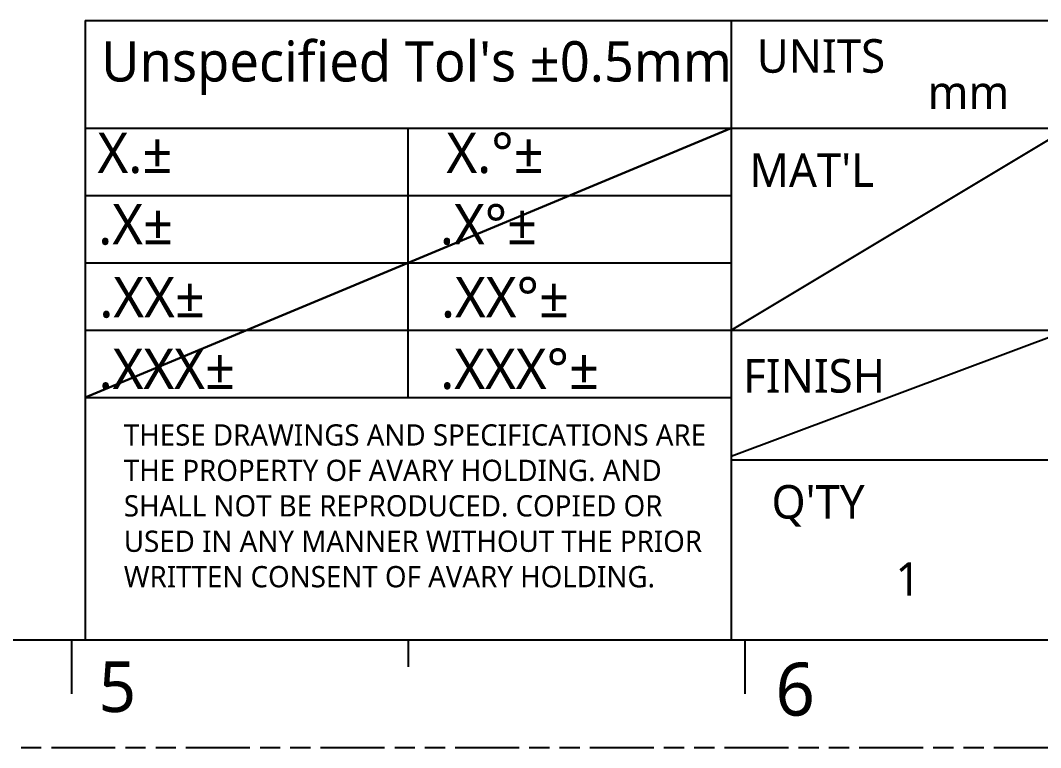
# Model space of a CAD drawing. Header units: millimetres. Extents: x 2296 to 3738, y 887 to 1467.
# Drawn here: x 3333.4 to 3484.9, y 886.6 to 994.6 of the extents above; entities that cross this region are included whole.
import ezdxf

# ---------------------------------------------------------------- set-up
doc = ezdxf.new("R2010")
doc.units = ezdxf.units.MM
doc.linetypes.add('PHANTOM', pattern=[29.5, 9.5, -1.5, 3, -1.5, 3, -1.5, 9.5])
doc.layers.add('02 Tray  平面圖', color=82, linetype='Continuous', lineweight=18)
doc.layers.add('粗輪廓線', color=7, linetype='Continuous', lineweight=30)
doc.layers.add('0PAPERF', color=2, linetype='PHANTOM')
doc.styles.add('CHINE', font='')
doc.styles.get("Standard").update_dxf_attribs({"font": 'txt', "bigfont": 'gbcbig.shx'})
doc.styles.get('CHINE').set_extended_font_data('微軟正黑體')

msp = doc.modelspace()

# ---------------------------------------------------------------- linework, layer by layer
for p, q in [((3342.99559, 994.57464), (3342.99559, 902.57464)), ((3342.99559, 994.57464), (3712.99559, 994.57464)), ((3438.99559, 994.57464), (3438.99559, 902.57464)), ((3342.99559, 978.57464), (3488.99559, 978.57464)), ((3390.99559, 938.57464), (3390.99559, 978.57464)), ((3438.99559, 948.57464), (3488.99559, 978.57464)), ((3342.99559, 968.57464), (3438.99559, 968.57464)), ((3342.99559, 958.57464), (3438.99559, 958.57464)), ((3342.99559, 948.57464), (3488.99559, 948.57464)), ((3438.99559, 929.86267), (3488.99559, 948.57464)), ((3342.99559, 938.57464), (3438.99559, 938.57464)), ((3586.99559, 929.24131), (3438.99559, 929.24131)), ((2940.99559, 902.57464), (3712.99559, 902.57464)), ((3340.99559, 902.57464), (3340.99559, 894.57464)), ((3390.99559, 902.57464), (3390.99559, 898.57464)), ((3440.99559, 902.57464), (3440.99559, 894.57464))]:
    msp.add_line(p, q)
at = {"layer": '0PAPERF'}
msp.add_line((2917.99276, 886.57464), (3738.20146, 886.57464), dxfattribs=at)
at = {"layer": '粗輪廓線'}
msp.add_line((3342.99559, 938.57464), (3438.99559, 978.57464), dxfattribs=at)

# ---------------------------------------------------------------- texts
at = {"ltscale": 20, "width": 104.9644052, "attachment_point": 1}
for s, insert, char_height in [("{\\fMicrosoft JhengHei|b0|i0|c136|p34;Unspecified Tol's %%P0.5mm}", (3345.39276, 991.4839), 5.9841297), ('{\\fMicrosoft JhengHei|b0|i0|c136|p34;UNITS}', (3442.78613, 991.78798), 4.9868), ('{\\fMicrosoft JhengHei|b0|i0|c136|p34;mm}', (3468.16208, 986.406), 4.9868), ('{\\fMicrosoft JhengHei|b0|i0|c136|p34;X.%%P}', (3344.84997, 977.90644), 5.9841297), ('{\\fMicrosoft JhengHei|b0|i0|c136|p34;X.%%D%%P}', (3396.67975, 977.90906), 5.9841297), ("{\\fMicrosoft JhengHei|b0|i0|c136|p34;MAT'L}", (3441.68199, 974.83289), 4.9868), ('{\\fMicrosoft JhengHei|b0|i0|c136|p34;.\\fMicrosoft JhengHei|b0|i0|c136|p34;X%%P}', (3344.95728, 967.28327), 5.9841297), ('{\\fMicrosoft JhengHei|b0|i0|c136|p34;.X%%D%%P}', (3395.70991, 967.28589), 5.9841297), ('{\\fMicrosoft JhengHei|b0|i0|c136|p34;.XX%%P}', (3345.1177, 956.44151), 5.9841297), ('{\\fMicrosoft JhengHei|b0|i0|c136|p34;.XX%%D%%P}', (3395.87033, 956.44412), 5.9841297), ('{\\fMicrosoft JhengHei|b0|i0|c136|p34;.XXX%%P}', (3345.01039, 945.8331), 5.9841297), ('{\\fMicrosoft JhengHei|b0|i0|c136|p34;.XXX%%D%%P}', (3395.76302, 945.83572), 5.9841297), ('{\\fMicrosoft JhengHei|b0|i0|c136|p34;FINISH}', (3440.75471, 944.27773), 4.9868), ("{\\fMicrosoft JhengHei|b0|i0|c136|p34;Q'TY}", (3444.97293, 925.55625), 4.9868), ('{\\fMicrosoft JhengHei|b0|i0|c136|p34;1}', (3463.39962, 914.10183), 4.9868)]:
    msp.add_mtext(s, dxfattribs=dict(at, insert=insert, char_height=char_height))
at = {"color": 3, "insert": (3348.76141, 934.58398), "char_height": 3.15672393, "width": 86.8499141, "attachment_point": 1, "style": 'CHINE'}
msp.add_mtext('{\\fMicrosoft JhengHei|b0|i0|c136|p0;THESE DRAWINGS AND SPECIFICATIONS ARE THE PROPERTY OF AVARY HOLDING. AND SHALL NOT BE REPRODUCED. COPIED OR USED IN ANY MANNER WITHOUT THE PRIOR WRITTEN CONSENT OF AVARY HOLDING.}', dxfattribs=at)
at = {"layer": '02 Tray  平面圖', "attachment_point": 1, "style": 'CHINE'}
for s, insert, char_height, width in [('{\\fMicrosoft JhengHei|b0|i0|c136|p49;\\C0;5}', (3345.01574, 899.36102), 7.5, 128.0992165), ('{\\fMicrosoft JhengHei|b0|i0|c136|p49;\\C0;6}', (3445.56275, 899.19243), 7.875, 134.5041773)]:
    msp.add_mtext(s, dxfattribs=dict(at, insert=insert, char_height=char_height, width=width))

doc.saveas('drawing.dxf')
